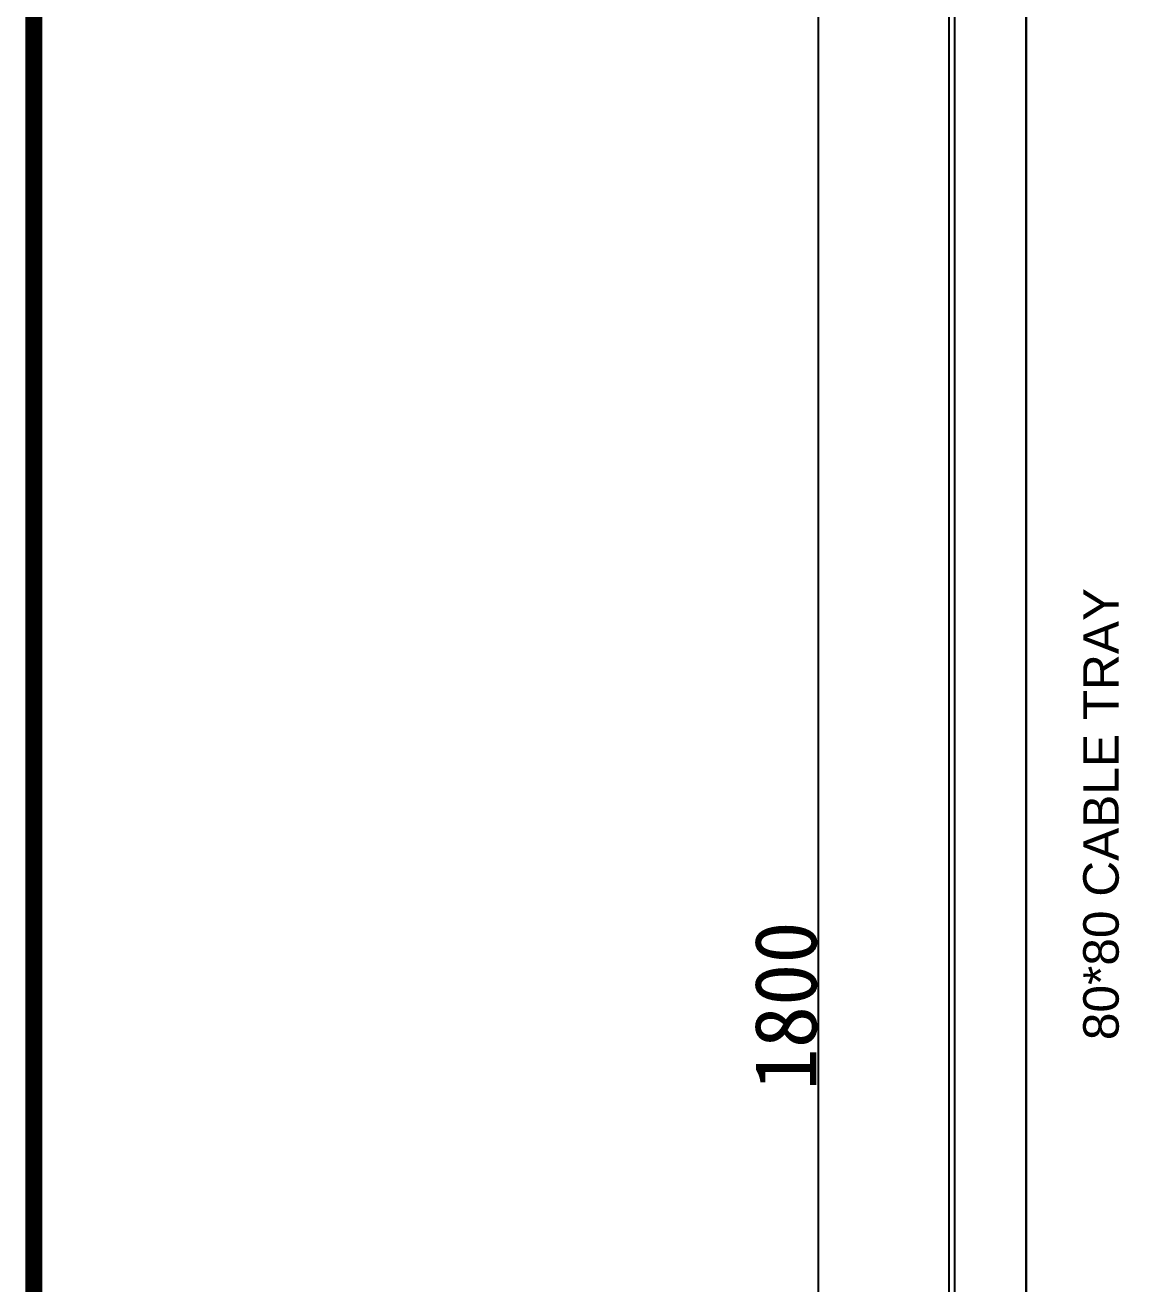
# Model space of a CAD drawing. Extents: x 81437 to 204847, y -54597 to -29444.
# Drawn here: x 86412 to 87042, y -39706 to -38998 of the extents above; entities that cross this region are included whole.
import ezdxf
from ezdxf.enums import TextEntityAlignment as Align
from ezdxf.lldxf.tags import DXFTag

# ---------------------------------------------------------------- set-up
doc = ezdxf.new("R2010")
doc.units = 0
doc.header["$LTSCALE"] = 100
doc.header["$MEASUREMENT"] = 0
doc.layers.add('t', color=1, linetype='Continuous')
doc.styles.add('HZ', font='arial.ttf', dxfattribs={"width": 0.7})
doc.styles.get("Standard").update_dxf_attribs({"font": ''})
doc.styles.add('微软雅黑', font='')
doc.styles.get('Standard').set_extended_font_data('SimSun')
doc.styles.get('微软雅黑').set_extended_font_data('Microsoft YaHei')
tags = doc.linetypes.add('HIDDEN', pattern=[0.375, 0.25, -0.125]).pattern_tags.tags
tags[6:7] = [DXFTag(74, 4), DXFTag(75, 0), DXFTag(340, '0'), DXFTag(46, 1.0), DXFTag(50, 0.0), DXFTag(44, 0.0), DXFTag(45, 0.0)]
tags[4:5] = [DXFTag(74, 4), DXFTag(75, 0), DXFTag(340, '0'), DXFTag(46, 1.0), DXFTag(50, 0.0), DXFTag(44, 0.0), DXFTag(45, 0.0)]
doc.dimstyles.new('ISO-25', dxfattribs={"dimtxt": 35, "dimasz": 35, "dimexe": 1.25, "dimexo": 0.625, "dimtad": 1, "dimtoh": 1, "dimdec": 0, "dimtxsty": 'Standard', "dimcen": 2.5, "dimadec": 0, "dimazin": 0, "dimtfac": 1, "dimtdec": 0, "dimtmove": 0, "dimatfit": 3, "dimfxl": 1, "dimarcsym": 0})

# ---------------------------------------------------------------- blocks, each defined once
blk = doc.blocks.new('*D213')
at = {"color": 0, "lineweight": -2, "transparency": 16777216}
for p, q in [((86975.47, -38649.59), (86857.61, -38649.59)), ((86858.86, -38684.59), (86858.86, -40415.09)), ((86975.47, -40450.09), (86857.61, -40450.09))]:
    blk.add_line(p, q, dxfattribs=at)
at = {"color": 0, "transparency": 16777216}
for points in [[(86864.69, -38684.59), (86853.02, -38684.59), (86858.86, -38649.59)], [(86853.02, -40415.09), (86864.69, -40415.09), (86858.86, -40450.09)]]:
    blk.add_solid(points, dxfattribs=at)
at = {"layer": 'Defpoints', "color": 0, "transparency": 16777216}
for p in [(86976.09, -38649.59), (86858.86, -40450.09), (86976.09, -40450.09)]:
    blk.add_point(p, dxfattribs=at)
at = {"color": 0, "transparency": 16777216, "insert": (86840.73, -39549.84), "char_height": 35, "attachment_point": 5, "rotation": 90}
blk.add_mtext('1800', dxfattribs=at)
blk = doc.blocks.new('图框')
at = {"layer": 't', "color": 7, "const_width": 9.62}
blk.add_lwpolyline([(4109.48, -3210.44), (4109.48, -58.86), (-6.16, -58.86), (-6.16, -3210.44)], close=True, dxfattribs=at)
at = {"color": 7, "style": '微软雅黑', "flags": 8}
for tag, p, height in [('DWG.NAME:', (1375.47, -2969.24), 25), ('DWG.NO.:', (3122.02, -3089.26), 24), ('图纸编号', (3309.2, -3111.27), 24), ('FILENO.:', (3122.51, -3164.97), 24), ('文档号', (3311.56, -3182.99), 24)]:
    blk.add_attdef(tag, p, '', height=height, dxfattribs=at)
at = {"color": 7, "style": '微软雅黑', "width": 0.8, "flags": 8}
for tag, p, height in [('PROJECTNAME:', (3119.32, -2971.67), 24), ('PROJECT_NAME', (3324.74, -2969.19), 25)]:
    blk.add_attdef(tag, p, '', height=height, dxfattribs=at)
at = {"color": 7, "style": '微软雅黑', "flags": 8}
for tag, p in [('图纸名称:', (1371.65, -3024.79)), ('项目名称', (3272.9, -3045.63))]:
    blk.add_attdef(tag, text='', height=25, dxfattribs=at).set_placement(p, align=Align.BOTTOM_LEFT)
for tag, height, width, p in [('RENLIU', 24, 0.7, (692.03, -3009.24)), ('SHUFENWANG', 24, 0.7, (879.63, -3009.24)), ('FANGHOU', 24, 0.7, (1063.57, -3009.24)), ('DANDANLI', 24, 0.7, (1243.85, -3009.24)), ('#10STATIONONTROLCABINETCOVER', 30, 0.6, (1771.74, -3076.04)), ('HANGZHOUHOLLYSYSAUTOMATIONCO.,LTD.', 24, 0.7, (2763.92, -3104.58))]:
    blk.add_attdef(tag, text='', height=height, dxfattribs=dict(at, width=width)).set_placement(p, align=Align.MIDDLE)
for tag, height, p in [('设计时间', 23, (207.7, -3033.74)), ('刘仁', 23, (692.03, -3061.05)), ('王姝芬', 23, (879.63, -3061.05)), ('侯方', 23, (1063.57, -3061.05)), ('李丹丹', 23, (1243.85, -3061.05)), ('PAGEXOFX', 24, (3947.55, -3097.94)), ('REV.', 24, (53.22, -3121.91)), ('DATE', 24, (202.74, -3121.91)), ('DESCRIPTION', 24, (445.56, -3121.91)), ('PREPARED', 24, (692.03, -3121.91)), ('CHECKED', 24, (879.63, -3121.91)), ('SIGNED', 24, (1063.57, -3121.91)), ('APPROVED', 24, (1243.85, -3121.91)), ('图纸名称', 30, (1771.74, -3153.56)), ('第几页共几页', 24, (3947.55, -3172.94))]:
    blk.add_attdef(tag, text='', height=height, dxfattribs=at).set_placement(p, align=Align.MIDDLE)
at = {"color": 7, "flags": 8}
blk.add_attdef('A', text='', height=23, dxfattribs=at).set_placement((53.74, -3033.74), align=Align.MIDDLE)

msp = doc.modelspace()

# ---------------------------------------------------------------- linework, layer by layer
at = {"color": 7}
for p, q in [((86932.59, -40681.09), (86932.59, -38571.09)), ((86976.09, -40527.59), (86976.09, -38618.59)), ((86976.09, -38695.09), (86976.09, -40495.39))]:
    msp.add_line(p, q, dxfattribs=at)
at = {"color": 7, "linetype": 'HIDDEN'}
msp.add_line((86935.79, -40571.09), (86935.79, -38571.09), dxfattribs=at)
msp.add_lwpolyline([(86976.09, -40450.09), (87056.09, -40450.09), (87056.09, -38649.59), (86976.09, -38649.59)], close=True)

# ---------------------------------------------------------------- block references
at = {"color": 1}
msp.add_blockref('图框', (86423.4, -38168.54), dxfattribs=at)

# ---------------------------------------------------------------- texts
at = {"lineweight": 0, "style": 'HZ'}
msp.add_text('80*80 CABLE TRAY', height=20, rotation=90, dxfattribs=at).set_placement((87028.12, -39569.14))

# ---------------------------------------------------------------- dimensions: what is measured, and where the dimension line sits
at = {"color": 3}
dim = msp.add_linear_dim(base=(86858.85695, -40450.08961), p1=(86976.0915, -38649.58964), p2=(86976.0915, -40450.08961), angle=90, dimstyle='ISO-25', dxfattribs=at)
dim.commit()
dim.dimension.update_dxf_attribs({"geometry": '*D213', "text_midpoint": (86840.73195, -39549.83963)})

doc.saveas('drawing.dxf')
